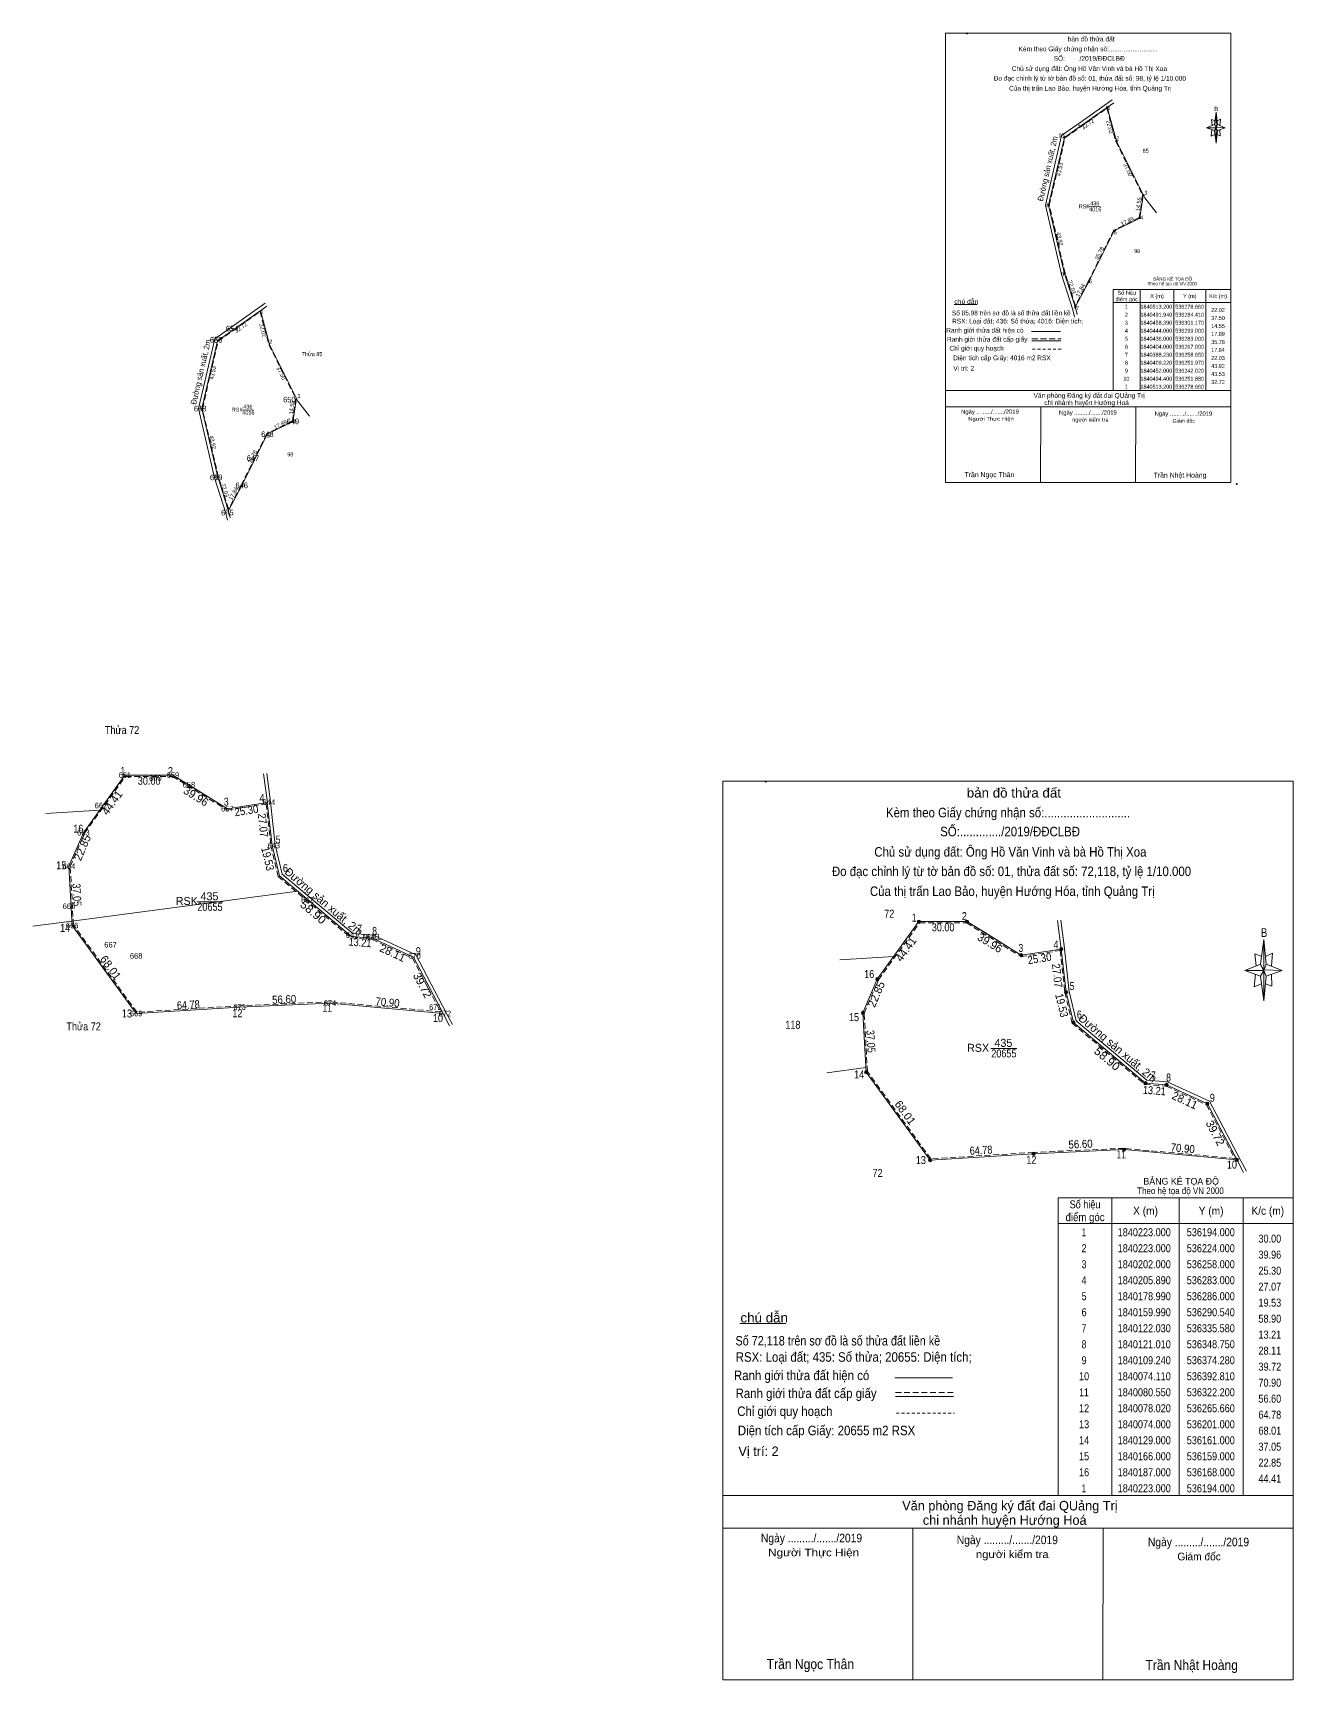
# Model space of a CAD drawing. Header units: metres. Extents: x 535588 to 538099, y 1839141 to 1840775.
# Drawn here: x 536136 to 536924, y 1839658 to 1840687 of the extents above; entities that cross this region are included whole.
import ezdxf
from ezdxf.enums import TextEntityAlignment as Align

# ---------------------------------------------------------------- set-up
doc = ezdxf.new("R2010")
doc.units = ezdxf.units.M
doc.header["$LTSCALE"] = 1.2
doc.header["$PDMODE"] = 32
doc.header["$PDSIZE"] = 0.6
doc.linetypes.add('MEDIUM_DASHED', pattern=[4.5, 3, -1.5])
doc.linetypes.add('SHORT_DASHED', pattern=[2.7, 1.5, -1.2])
for name, color, linetype, lineweight in [('1', 7, 'MEDIUM_DASHED', 13), ('11', 7, 'Continuous', 13), ('17', 7, 'Continuous', 13), ('44', 7, 'Continuous', 13), ('5', 7, 'Continuous', 13), ('6', 7, 'Continuous', 13), ('63', 7, 'Continuous', 13)]:
    doc.layers.add(name, color=color, linetype=linetype, lineweight=lineweight)
doc.layers.add('12', color=7, linetype='Continuous')

msp = doc.modelspace()

# ---------------------------------------------------------------- hatches: boundary and pattern name
at = {"layer": '44'}
for points in [[(536808.53, 1840640.26, 1), (536807.53, 1840640.26, 1)], [(536781.75, 1840621.46, 1), (536780.75, 1840621.46, 1)], [(536814.28, 1840619, 1), (536813.28, 1840619, 1)], [(536831.04, 1840585.45, 1), (536830.04, 1840585.45, 1)], [(536771.89, 1840579.06, 1), (536770.89, 1840579.06, 1)], [(536828.87, 1840571.06, 1), (536827.87, 1840571.06, 1)], [(536812.87, 1840563.06, 1), (536811.87, 1840563.06, 1)], [(536781.83, 1840536.32, 1), (536780.83, 1840536.32, 1)], [(536796.87, 1840531.06, 1), (536795.87, 1840531.06, 1)], [(536788.52, 1840515.29, 1), (536787.52, 1840515.29, 1)], [(536691.3, 1840131.41, 1), (536689.3, 1840131.41, 1)], [(536721.3, 1840131.41, 1), (536719.3, 1840131.41, 1)], [(536755.3, 1840110.41, 1), (536753.3, 1840110.41, 1)], [(536780.31, 1840114.26, 1), (536778.31, 1840114.26, 1)], [(536665.3, 1840095.41, 1), (536663.3, 1840095.41, 1)], [(536783.3, 1840087.4, 1), (536781.3, 1840087.4, 1)], [(536656.3, 1840074.41, 1), (536654.3, 1840074.41, 1)], [(536787.84, 1840068.4, 1), (536785.84, 1840068.4, 1)], [(536658.3, 1840037.41, 1), (536656.3, 1840037.41, 1)], [(536832.88, 1840030.44, 1), (536830.88, 1840030.44, 1)], [(536846.05, 1840029.42, 1), (536844.05, 1840029.42, 1)], [(536871.58, 1840017.65, 1), (536869.58, 1840017.65, 1)], [(536698.3, 1839982.41, 1), (536696.3, 1839982.41, 1)], [(536762.96, 1839986.43, 1), (536760.96, 1839986.43, 1)], [(536819.5, 1839988.96, 1), (536817.5, 1839988.96, 1)], [(536890.11, 1839982.52, 1), (536888.11, 1839982.52, 1)]]:
    msp.add_hatch(color=256, dxfattribs=at).paths.add_polyline_path(points)

# ---------------------------------------------------------------- linework, layer by layer
at = {"layer": '1'}
for points in [[(536807.79, 1840639.6), (536813.4, 1840618.86), (536830.13, 1840585.38), (536828.01, 1840571.32), (536812.07, 1840563.36), (536796.01, 1840531.24), (536788.11, 1840516.32), (536781.73, 1840536.39), (536771.8, 1840579.06), (536781.6, 1840621.22)], [(536278.42, 1840512.54), (536284.03, 1840491.8), (536300.76, 1840458.32), (536298.64, 1840444.26), (536282.7, 1840436.3), (536266.64, 1840404.18), (536258.74, 1840389.26), (536252.36, 1840409.33), (536242.43, 1840452), (536252.23, 1840494.16)], [(536194.41, 1840222.2), (536223.77, 1840222.2), (536257.83, 1840201.16), (536282.3, 1840204.97), (536285.21, 1840178.85), (536289.82, 1840159.55), (536335.26, 1840121.25), (536348.55, 1840120.22), (536373.7, 1840108.63), (536391.41, 1840075.04), (536322.22, 1840081.35), (536265.62, 1840078.82), (536201.39, 1840074.83), (536161.79, 1840129.28), (536159.81, 1840165.86), (536168.7, 1840186.6)], [(536690.71, 1840130.61), (536720.07, 1840130.61), (536754.13, 1840109.57), (536778.6, 1840113.38), (536781.51, 1840087.26), (536786.12, 1840067.96), (536831.56, 1840029.66), (536844.85, 1840028.63), (536870, 1840017.04), (536887.71, 1839983.45), (536818.52, 1839989.76), (536761.92, 1839987.23), (536697.69, 1839983.24), (536658.09, 1840037.69), (536656.11, 1840074.27), (536665, 1840095.01)]]:
    msp.add_lwpolyline(points, close=True, dxfattribs=at)
at = {"layer": '1', "linetype": 'Continuous'}
for points in [[(536194, 1840223), (536224, 1840223), (536258, 1840202), (536283, 1840205.89), (536286, 1840178.99), (536290.54, 1840159.99), (536335.58, 1840122.03), (536348.75, 1840121.01), (536374.28, 1840109.24), (536392.81, 1840074.11), (536322.2, 1840080.55), (536265.66, 1840078.02), (536201, 1840074), (536161, 1840129), (536159, 1840166), (536168, 1840187)], [(536690.3, 1840131.41), (536720.3, 1840131.41), (536754.3, 1840110.41), (536779.3, 1840114.3), (536782.3, 1840087.4), (536786.84, 1840068.4), (536831.88, 1840030.44), (536845.05, 1840029.42), (536870.58, 1840017.65), (536889.11, 1839982.52), (536818.5, 1839988.96), (536761.96, 1839986.43), (536697.3, 1839982.41), (536657.3, 1840037.41), (536655.3, 1840074.41), (536664.3, 1840095.41)]]:
    msp.add_lwpolyline(points, close=True, dxfattribs=at)
at = {"layer": '11'}
for p, q in [((536790.68, 1840629.06), (536790.06, 1840629.06)), ((536790.37, 1840629.37), (536790.37, 1840628.75)), ((536261.31, 1840502), (536260.69, 1840502)), ((536261, 1840502.31), (536261, 1840501.69))]:
    msp.add_line(p, q, dxfattribs=at)
at = {"layer": '17'}
for p, q in [((536712.33, 1840517.07), (536726.67, 1840517.07)), ((536706.96, 1840405.79), (536707, 1840453.13)), ((536766.36, 1840405.75), (536766.4, 1840453.09)), ((536825.76, 1840405.72), (536825.8, 1840453.07)), ((536578.43, 1839880.22), (536607.11, 1839880.22)), ((536567.69, 1839657.66), (536567.77, 1839752.34)), ((536686.49, 1839657.58), (536686.57, 1839752.26)), ((536805.29, 1839657.52), (536805.37, 1839752.22))]:
    msp.add_line(p, q, dxfattribs=at)
at = {"layer": '44'}
for p, q in [((536791.69, 1840631.21), (536811.1, 1840644.87)), ((536792.84, 1840629.57), (536812.08, 1840643.1)), ((536769.34, 1840579.07), (536779.48, 1840622.67)), ((536771.39, 1840579.06), (536781.25, 1840621.46)), ((536779.48, 1840622.67), (536791.69, 1840631.21)), ((536781.25, 1840621.46), (536792.84, 1840629.57)), ((536779.42, 1840535.69), (536769.34, 1840579.06)), ((536781.34, 1840536.28), (536771.39, 1840579.06)), ((536796.81, 1840578.27), (536803.7, 1840578.05)), ((536786.41, 1840513.75), (536779.41, 1840535.73)), ((536788.32, 1840514.36), (536781.33, 1840536.32)), ((536262.32, 1840504.15), (536281.73, 1840517.81)), ((536263.47, 1840502.51), (536282.71, 1840516.04)), ((536786.45, 1840513.63), (536787.52, 1840509.43)), ((536788.34, 1840514.31), (536789.24, 1840510.76)), ((536250.11, 1840495.61), (536262.32, 1840504.15)), ((536251.88, 1840494.4), (536263.47, 1840502.51)), ((536239.97, 1840452.01), (536250.11, 1840495.61)), ((536242.02, 1840452), (536251.88, 1840494.4)), ((536250.05, 1840408.63), (536239.97, 1840452)), ((536251.97, 1840409.22), (536242.02, 1840452)), ((536267.44, 1840451.21), (536274.33, 1840450.99)), ((536257.04, 1840386.69), (536250.04, 1840408.67)), ((536258.95, 1840387.3), (536251.96, 1840409.26)), ((536257.08, 1840386.57), (536258.15, 1840382.37)), ((536258.97, 1840387.25), (536259.87, 1840383.7)), ((536194, 1840223), (536224, 1840223)), ((536283.01, 1840205.87), (536280.68, 1840223.68)), ((536284.99, 1840206.13), (536282.66, 1840223.94)), ((536178.23, 1840201.16), (536144.55, 1840199.06)), ((536301.97, 1840150.36), (536160.85, 1840131.77)), ((536238.96, 1840143.84), (536255.13, 1840143.84)), ((536136.48, 1840128.56), (536160.85, 1840131.77)), ((536690.3, 1840131.41), (536720.3, 1840131.41)), ((536779.31, 1840114.28), (536776.98, 1840132.09)), ((536781.29, 1840114.54), (536778.96, 1840132.35)), ((536674.53, 1840109.57), (536640.85, 1840107.47)), ((536393.11, 1840073.54), (536396.9, 1840066.28)), ((536394.89, 1840074.46), (536398.75, 1840067.06)), ((536735.26, 1840052.25), (536751.43, 1840052.25)), ((536632.78, 1840036.97), (536657.15, 1840040.18)), ((536889.41, 1839981.95), (536893.2, 1839974.69)), ((536891.19, 1839982.87), (536895.05, 1839975.47))]:
    msp.add_line(p, q, dxfattribs=at)
for points in [[(536808.03, 1840640.26), (536813.78, 1840619), (536831.46, 1840583.62), (536838.7, 1840574.25)], [(536788.02, 1840515.29), (536796.37, 1840531.06), (536812.37, 1840563.06), (536828.37, 1840571.06), (536830.54, 1840585.45)], [(536278.66, 1840513.2), (536284.41, 1840491.94), (536302.09, 1840456.56), (536309.33, 1840447.19)], [(536258.65, 1840388.23), (536267, 1840404), (536283, 1840436), (536299, 1840444), (536301.17, 1840458.39)], [(536194, 1840223), (536168, 1840187), (536159, 1840166), (536161, 1840129), (536201, 1840074)], [(536283.01, 1840205.85), (536258, 1840202), (536234, 1840217), (536224, 1840223)], [(536393.11, 1840073.54), (536374.28, 1840109.24), (536348.75, 1840121.01), (536335.58, 1840122.03), (536290.54, 1840159.99), (536286, 1840178.99), (536283, 1840205.89)], [(536394.88, 1840074.47), (536375.73, 1840110.77), (536349.26, 1840122.98), (536336.38, 1840123.97), (536292.33, 1840161.1), (536287.97, 1840179.33), (536284.99, 1840206.11)], [(536690.3, 1840131.41), (536664.3, 1840095.41), (536655.3, 1840074.41), (536657.3, 1840037.41), (536697.3, 1839982.41)], [(536779.31, 1840114.26), (536754.3, 1840110.41), (536730.3, 1840125.41), (536720.3, 1840131.41)], [(536889.41, 1839981.95), (536870.58, 1840017.65), (536845.05, 1840029.42), (536831.88, 1840030.44), (536786.84, 1840068.4), (536782.3, 1840087.4), (536779.3, 1840114.3)], [(536891.18, 1839982.88), (536872.03, 1840019.18), (536845.56, 1840031.39), (536832.68, 1840032.38), (536788.63, 1840069.51), (536784.27, 1840087.74), (536781.29, 1840114.52)], [(536265.66, 1840078.02), (536322.2, 1840080.55), (536392.81, 1840074.11)], [(536761.96, 1839986.43), (536818.5, 1839988.96), (536889.11, 1839982.52)]]:
    msp.add_lwpolyline(points, dxfattribs=at)
for centre, radius in [((536808.03, 1840640.26), 0.5), ((536781.25, 1840621.46), 0.5), ((536813.78, 1840619), 0.5), ((536830.54, 1840585.45), 0.5), ((536771.39, 1840579.06), 0.5), ((536828.37, 1840571.06), 0.5), ((536812.37, 1840563.06), 0.5), ((536781.33, 1840536.32), 0.5), ((536796.37, 1840531.06), 0.5), ((536788.02, 1840515.29), 0.5), ((536690.3, 1840131.41), 1), ((536720.3, 1840131.41), 1), ((536754.3, 1840110.41), 1), ((536779.31, 1840114.26), 1), ((536664.3, 1840095.41), 1), ((536782.3, 1840087.4), 1), ((536655.3, 1840074.41), 1), ((536786.84, 1840068.4), 1), ((536657.3, 1840037.41), 1), ((536831.88, 1840030.44), 1), ((536845.05, 1840029.42), 1), ((536870.58, 1840017.65), 1), ((536697.3, 1839982.41), 1), ((536761.96, 1839986.43), 1), ((536818.5, 1839988.96), 1), ((536889.11, 1839982.52), 1)]:
    msp.add_circle(centre, radius, dxfattribs=at)
at = {"layer": '5'}
for p, q in [((536707, 1840405.79), (536707, 1840686.55)), ((536875.04, 1840629.42), (536876.03, 1840637.14)), ((536875.04, 1840625.66), (536870.09, 1840627.44)), ((536876.83, 1840625.66), (536876.03, 1840617.94)), ((536878.61, 1840622.49), (536876.63, 1840623.28)), ((536876.83, 1840629.42), (536881.78, 1840627.44)), ((536878.41, 1840626.25), (536878.61, 1840622.49)), ((536567.77, 1839657.66), (536567.77, 1840219.18)), ((536903.85, 1840104.92), (536905.83, 1840120.36)), ((536903.85, 1840097.4), (536893.95, 1840100.96)), ((536907.43, 1840097.4), (536905.83, 1840081.96)), ((536907.43, 1840104.92), (536917.33, 1840100.96)), ((536910.59, 1840098.58), (536910.99, 1840091.06)), ((536910.99, 1840091.06), (536907.03, 1840092.64))]:
    msp.add_line(p, q, dxfattribs=at)
for points in [[(536707, 1840686.55), (536885.2, 1840686.55), (536885.2, 1840405.79)], [(536875.44, 1840631.8), (536873.26, 1840632.59), (536873.66, 1840628.83)], [(536876.63, 1840631.8), (536878.81, 1840632.79), (536878.41, 1840628.83)], [(536876.03, 1840627.44), (536875.04, 1840629.42), (536870.09, 1840627.44)], [(536873.46, 1840626.25), (536873.06, 1840622.29), (536875.24, 1840623.28)], [(536876.03, 1840627.44), (536876.83, 1840625.66), (536881.78, 1840627.44)], [(536567.77, 1840219.18), (536924.17, 1840219.18), (536924.17, 1839657.66)], [(536904.65, 1840109.68), (536900.29, 1840111.26), (536901.09, 1840103.74)], [(536907.03, 1840109.68), (536911.39, 1840111.66), (536910.59, 1840103.74)], [(536905.83, 1840100.96), (536903.85, 1840104.92), (536893.95, 1840100.96)], [(536900.69, 1840098.58), (536899.89, 1840090.66), (536904.25, 1840092.64)], [(536905.83, 1840100.96), (536907.43, 1840097.4), (536917.33, 1840100.96)]]:
    msp.add_lwpolyline(points, dxfattribs=at)
for points in [[(536876.03, 1840637.14), (536876.83, 1840629.42), (536876.03, 1840627.44)], [(536876.03, 1840627.44), (536870.09, 1840627.44), (536875.04, 1840629.42), (536876.83, 1840625.66), (536881.78, 1840627.44), (536876.03, 1840627.64)], [(536876.03, 1840627.44), (536876.03, 1840617.94), (536875.04, 1840625.66)], [(536905.83, 1840120.36), (536907.43, 1840104.92), (536905.83, 1840100.96)], [(536905.83, 1840100.96), (536893.95, 1840100.96), (536903.85, 1840104.92), (536907.43, 1840097.4), (536917.33, 1840100.96), (536905.83, 1840101.36)], [(536905.83, 1840100.96), (536905.83, 1840081.96), (536903.85, 1840097.4)]]:
    msp.add_lwpolyline(points, close=True, dxfattribs=at)
for p in [(536720.41, 1840686.42), (536594.59, 1840218.92)]:
    msp.add_point(p, dxfattribs=at)
at = {"layer": '6'}
for p, q in [((536760.69, 1840500.16), (536778.79, 1840500.16)), ((536760.97, 1840494.36), (536779.06, 1840494.36)), ((536707, 1840463.34), (536885.2, 1840463.34)), ((536706.96, 1840453.13), (536885.16, 1840453.13)), ((536885.16, 1840405.79), (536706.96, 1840405.79)), ((536675.15, 1839846.4), (536711.35, 1839846.4)), ((536675.71, 1839834.8), (536711.89, 1839834.8)), ((536567.77, 1839772.76), (536924.17, 1839772.76)), ((536567.69, 1839752.34), (536924.09, 1839752.34)), ((536924.09, 1839657.66), (536567.69, 1839657.66))]:
    msp.add_line(p, q, dxfattribs=at)
at = {"layer": '6', "linetype": 'MEDIUM_DASHED'}
for p, q in [((536760.97, 1840495.59), (536779.19, 1840495.59)), ((536675.71, 1839837.26), (536712.15, 1839837.26))]:
    msp.add_line(p, q, dxfattribs=at)
at = {"layer": '6'}
msp.add_point((536888.95, 1840404.82), dxfattribs=at)
at = {"layer": '63'}
for p, q in [((536828.6, 1840526.34), (536828.6, 1840463.34)), ((536849.6, 1840526.34), (536849.6, 1840463.34)), ((536869.6, 1840526.34), (536869.6, 1840463.34)), ((536811.8, 1840518.34), (536885.2, 1840518.34)), ((536810.97, 1839958.76), (536810.97, 1839772.76)), ((536852.97, 1839958.76), (536852.97, 1839772.76)), ((536892.97, 1839958.76), (536892.97, 1839772.76)), ((536777.37, 1839942.76), (536924.17, 1839942.76))]:
    msp.add_line(p, q, dxfattribs=at)
at = {"layer": '63', "linetype": 'SHORT_DASHED'}
for p, q in [((536761.22, 1840489.15), (536779.43, 1840489.15)), ((536676.21, 1839824.38), (536712.63, 1839824.38))]:
    msp.add_line(p, q, dxfattribs=at)
at = {"layer": '63'}
for points in [[(536811.8, 1840526.34), (536885.2, 1840526.34), (536885.2, 1840463.34), (536811.8, 1840463.34)], [(536777.37, 1839958.76), (536924.17, 1839958.76), (536924.17, 1839772.76), (536777.37, 1839772.76)]]:
    msp.add_lwpolyline(points, close=True, dxfattribs=at)

# ---------------------------------------------------------------- texts
at = {"layer": '1'}
for s, width, p in [('85', 0.8, (536832.05, 1840611.82)), ('436', 0.85, (536800.19, 1840578.99)), ('RSK', 0.9, (536793.67, 1840577.09)), ('4016', 0.85, (536800.54, 1840575.28)), ('98', 0.8, (536826.73, 1840549.22)), ('Thửa 85', 0.85, (536310.97, 1840484.76)), ('RSK', 0.9, (536264.3, 1840450.03)), ('4016', 0.85, (536271.17, 1840448.22)), ('436', 0.85, (536270.82, 1840451.93)), ('98', 0.8, (536297.36, 1840422.16))]:
    msp.add_text(s, height=2.5, dxfattribs=dict(at, width=width)).set_placement(p, align=Align.CENTER)
at = {"layer": '12'}
for s, p in [('654', (536261, 1840500.25)), ('655', (536251, 1840493.25)), ('650', (536296.775, 1840455.84)), ('658', (536241, 1840450.25)), ('648', (536283, 1840434.25)), ('649', (536299, 1840442.25)), ('647', (536274, 1840419.25)), ('659', (536251, 1840407.25)), ('646', (536267, 1840402.25)), ('645', (536258, 1840385.25)), ('660', (536212.995, 1840219.25)), ('659', (536224, 1840221.25)), ('658', (536234, 1840215.25)), ('662', (536179, 1840202.25)), ('657', (536258, 1840200.25)), ('644', (536284, 1840204.25)), ('663', (536168, 1840185.25)), ('643', (536287, 1840177.25)), ('664', (536159, 1840164.25)), ('665', (536159, 1840139.25)), ('642', (536308, 1840143.25)), ('666', (536161, 1840127.25)), ('667', (536185, 1840115.25)), ('NULL ', (536348.995, 1840120.25)), ('640', (536348.995, 1840120.25)), ('668', (536201, 1840108.25)), ('670', (536374.995, 1840108.25)), ('673', (536265.66, 1840076.27)), ('674', (536322.2, 1840078.8)), ('669', (536201, 1840072.25)), ('672', (536394, 1840072.25))]:
    msp.add_text(s, height=3.5, dxfattribs=at).set_placement(p, align=Align.CENTER)
at = {"layer": '12', "width": 0.9}
for s, p in [('661', (536193.995, 1840221.25)), ('641', (536335.995, 1840121.25)), ('671', (536387.995, 1840076.25))]:
    msp.add_text(s, height=3.5, dxfattribs=at).set_placement(p, align=Align.CENTER)
at = {"layer": '44', "width": 0.85}
for p in [(536772.468, 1840601.539), (536243.098, 1840474.479)]:
    msp.add_text('Đường sản xuất, 2m', height=3.5, rotation=76.905, dxfattribs=at).set_placement(p, align=Align.CENTER)
at = {"layer": '44'}
for p in [(536316.738, 1840141.985), (536813.028, 1840050.395)]:
    msp.add_text('Đường sản xuất, 2m', height=5, rotation=319.713, dxfattribs=at).set_placement(p, align=Align.CENTER)
for s, p in [('435', (536246.83, 1840144.76)), ('RSK', (536232.655, 1840141.84)), ('435', (536743.12, 1840053.17)), ('RSX', (536727.29, 1840050.08))]:
    msp.add_text(s, height=5, dxfattribs=at).set_placement(p, align=Align.CENTER)
at = {"layer": '5'}
for s, height, width, p in [('bản đồ thửa đất', 2.97, 1.05, (536797.94, 1840681.43)), ('Kèm theo Giấy chứng nhận số:...........................', 2.97, 0.9, (536796.125, 1840675.26)), ('SỐ:        /2019/ĐĐCLBĐ', 2.97, 0.95, (536796.77, 1840669.33)), ('Chủ sử dụng đất: Ông Hồ Văn Vinh và bà Hồ Thị Xoa', 2.97, 0.9, (536796.84, 1840662.98)), ('Đo đạc chỉnh lý từ tờ bản đồ số: 01, thửa đất số: 98, tỷ lệ 1/10.000 ', 2.97, 0.9, (536797.7, 1840656.9)), ('Của thị trấn Lao Bảo, huyện Hướng Hóa, tỉnh Quảng Trị', 2.97, 0.9, (536797.43, 1840650.69)), ('B', 2.728, 0.8, (536876.175, 1840637.89)), ('bản đồ thửa đất', 5.94, 1.05, (536749.65, 1840208.94)), ('Kèm theo Giấy chứng nhận số:...........................', 5.94, 0.9, (536746.01, 1840196.6)), ('SỐ:............./2019/ĐĐCLBĐ', 5.94, 0.9, (536747.3, 1840184.74)), ('Chủ sử dụng đất: Ông Hồ Văn Vinh và bà Hồ Thị Xoa', 5.94, 0.9, (536747.46, 1840172.04)), ('Đo đạc chỉnh lý từ tờ bản đồ số: 01, thửa đất số: 72,118, tỷ lệ 1/10.000 ', 5.94, 0.9, (536749.165, 1840159.88)), ('Của thị trấn Lao Bảo, huyện Hướng Hóa, tỉnh Quảng Trị', 5.94, 0.9, (536748.64, 1840147.46)), ('B', 5.455, 0.8, (536906.11, 1840121.86))]:
    msp.add_text(s, height=height, dxfattribs=dict(at, width=width)).set_placement(p, align=Align.CENTER)
at = {"layer": '6'}
for s, height, width, p in [('Theo hệ tọa độ VN 2000', 2.062, 0.9, (536848.7, 1840529.02)), ('chú dẫn', 2.97, 1.05, (536719.91, 1840517.44)), ('Ranh giới thửa đất hiện có ', 2.97, 0.9, (536732.095, 1840499.43)), ('Ranh giới thửa đất cấp giấy', 2.97, 0.9, (536733.01, 1840493.81)), ('Chỉ giới quy hoạch', 2.97, 0.9, (536726.355, 1840488.22)), ('Ngày ........./......./2019', 2.67, 0.9, (536734.7, 1840448.75)), ('Người Thực Hiện', 2.38, 1.15, (536735.36, 1840444.38)), ('Ngày ........./......./2019', 2.67, 0.9, (536795.9, 1840448.18)), ('người kiểm tra', 2.376, 1.1, (536797.45, 1840443.83)), ('Ngày ........./......./2019', 2.67, 0.9, (536855.64, 1840447.52)), ('Trần Ngọc Thân', 3.14, 0.9, (536734.34, 1840409.15)), ('Trần Nhật Hoàng', 3.128, 0.9, (536853.52, 1840408.85)), ('Theo hệ tọa độ VN 2000', 4.125, 0.9, (536853.83, 1839961.2)), ('chú dẫn', 5.94, 1.05, (536593.58, 1839880.96)), ('Ranh giới thửa đất hiện có ', 5.94, 0.9, (536617.97, 1839844.94)), ('Ranh giới thửa đất cấp giấy', 5.94, 0.9, (536619.78, 1839833.7)), ('Chỉ giới quy hoạch', 5.94, 0.9, (536606.49, 1839822.52)), ('Ngày ........./......./2019', 5.34, 0.9, (536623.16, 1839743.58)), ('Ngày ........./......./2019', 5.34, 0.9, (536745.58, 1839742.44)), ('Ngày ........./......./2019', 5.34, 0.9, (536865.06, 1839741.12)), ('Người Thực Hiện', 4.76, 1.15, (536624.49, 1839734.84)), ('người kiểm tra', 4.752, 1.1, (536748.67, 1839733.74)), ('Trần Ngọc Thân', 6.28, 0.9, (536622.45, 1839664.38)), ('Trần Nhật Hoàng', 6.257, 0.9, (536860.82, 1839663.78))]:
    msp.add_text(s, height=height, dxfattribs=dict(at, width=width)).set_placement(p, align=Align.CENTER)
for s, height, p in [('BẢNG KÊ TỌA ĐỘ', 2.062, (536848.895, 1840531.98)), (' Văn phòng Đăng ký đất đai QUảng Trị', 2.97, (536796.14, 1840458.72)), ('chi nhánh huyện Hướng Hoá', 2.97, (536795.085, 1840454.22)), ('Giám đốc', 2.376, (536855.83, 1840443.13)), ('BẢNG KÊ TỌA ĐỘ', 4.125, (536854.23, 1839967.12)), (' Văn phòng Đăng ký đất đai QUảng Trị', 5.94, (536746.06, 1839763.52)), ('chi nhánh huyện Hướng Hoá', 5.94, (536743.93, 1839754.52)), ('Giám đốc', 4.752, (536865.44, 1839732.34))]:
    msp.add_text(s, height=height, dxfattribs=at).set_placement(p, align=Align.CENTER)
for s, height, width, p in [('Số 85,98 trên sơ đồ là số thửa đất liền kề', 2.97, 0.85, (536710.94, 1840510.25)), ('RSX: Loại đất; 436: Số thửa; 4016: Diện tích;', 2.97, 0.9, (536711, 1840505.17)), ('Diện tích cấp Giấy: 4016 m2 RSX', 2.97, 0.9, (536711.68, 1840482.21)), ('Số 72,118 trên sơ đồ là số thửa đất liền kề', 5.94, 0.85, (536575.66, 1839866.58)), ('RSX: Loại đất; 435: Số thửa; 20655: Diện tích;', 5.94, 0.9, (536575.78, 1839856.42)), ('Diện tích cấp Giấy: 20655 m2 RSX', 5.94, 0.9, (536577.12, 1839810.5))]:
    msp.add_text(s, height=height, dxfattribs=dict(at, width=width)).set_placement(p)
for height, p in [(2.97, (536711.84, 1840475.71)), (5.94, (536577.46, 1839797.5))]:
    msp.add_text('Vị trí: 2', height=height, dxfattribs=at).set_placement(p)
at = {"layer": '63'}
for s, height, rotation, width, p in [('32.72', 2.5, 35.069, 1.05, (536796.587, 1840628.698)), ('22.02', 2.5, 285.134, 0.95, (536808.394, 1840627.716)), ('43.53', 2.5, 76.909, 0.9, (536779.524, 1840601.157)), ('14.55', 2.5, 81.424, 0.9, (536828.792, 1840579.529)), ('43.92', 2.5, 283.093, 0.95, (536777.117, 1840557.728)), ('22.03', 2.5, 287.654, 0.95, (536784.802, 1840527.574)), ('32.72', 2.5, 35.069, 1.05, (536267.212, 1840501.635)), ('22.02', 2.5, 285.134, 0.95, (536279.025, 1840500.651)), ('43.53', 2.5, 76.909, 0.9, (536250.154, 1840474.097)), ('14.55', 2.5, 81.424, 0.9, (536299.422, 1840452.469)), ('43.92', 2.5, 283.093, 0.95, (536247.747, 1840430.668)), ('22.03', 2.5, 287.654, 0.95, (536255.432, 1840400.514)), ('25.30', 5, 8.844, 0.9, (536270.266, 1840198.367)), ('27.07', 5, 276.364, 0.9, (536277.807, 1840191.337)), ('19.53', 5, 283.439, 0.9, (536280.867, 1840170.141)), ('37.05', 5, 273.094, 0.85, (536161.505, 1840148.05)), ('58.90', 5, 319.876, 1.1, (536310.014, 1840135.394)), ('13.21', 5, 355.571, 0.85, (536340.772, 1840115.935)), ('25.30', 5, 8.844, 0.9, (536766.061, 1840105.948)), ('27.07', 5, 276.364, 0.9, (536774.257, 1840097.417)), ('19.53', 5, 283.439, 0.9, (536777.158, 1840078.546)), ('64.78', 5, 3.558, 0.85, (536233.755, 1840076.965)), ('56.60', 5, 2.562, 0.9, (536293.623, 1840080.38)), ('70.90', 5, 354.789, 0.9, (536357.928, 1840078.539)), ('37.05', 5, 273.094, 0.85, (536657.795, 1840056.46)), ('58.90', 5, 319.876, 1.1, (536806.304, 1840043.804)), ('13.21', 5, 355.571, 0.85, (536837.252, 1840023.385)), ('56.60', 5, 2.562, 0.9, (536791.433, 1839989.93)), ('64.78', 5, 3.558, 0.85, (536729.27, 1839986.135)), ('70.90', 5, 354.789, 0.9, (536854.978, 1839987.329))]:
    msp.add_text(s, height=height, rotation=rotation, dxfattribs=dict(at, width=width)).set_placement(p, align=Align.CENTER)
for s, height, width, p in [(' 1', 2.5, 0.75, (536809.94, 1840638.48)), (' 10', 2.5, 0.85, (536781.25, 1840621.46)), (' 2', 2.5, 0.85, (536815.48, 1840619.61)), (' 9', 2.5, 0.85, (536771.08, 1840578.17)), (' 3', 2.5, 0.8, (536833.06, 1840585.58)), (' 4', 2.5, 0.85, (536830.68, 1840570.14)), (' 5', 2.5, 0.8, (536813.94, 1840560.87)), (' 8', 2.5, 0.8, (536781.06, 1840534.7)), (' 6', 2.5, 0.85, (536798.66, 1840530.29)), (' 1', 2.5, 0.75, (536280.57, 1840511.42)), (' 7', 2.5, 0.8, (536790.45, 1840513.66)), ('37.50', 2.5, 0.85, (536881.5, 1840507.39)), ('22.02', 2.5, 0.85, (536881.5, 1840512.39)), ('14.55', 2.5, 0.85, (536881.5, 1840502.39)), ('17.89', 2.5, 0.85, (536881.5, 1840497.39)), (' 10', 2.5, 0.85, (536251.88, 1840494.4)), (' 2', 2.5, 0.85, (536286.11, 1840492.55)), ('35.78', 2.5, 0.85, (536881.5, 1840492.39)), ('17.84', 2.5, 0.85, (536881.5, 1840487.39)), ('43.92', 2.5, 0.85, (536881.5, 1840477.39)), ('22.03', 2.5, 0.85, (536881.5, 1840482.39)), ('43.53', 2.5, 0.85, (536881.5, 1840472.39)), ('32.72', 2.5, 0.85, (536881.5, 1840467.39)), (' 3', 2.5, 0.8, (536303.69, 1840458.52)), (' 9', 2.5, 0.85, (536241.71, 1840451.11)), (' 5', 2.5, 0.8, (536284.57, 1840433.81)), (' 4', 2.5, 0.85, (536300.84, 1840442.7)), (' 8', 2.5, 0.8, (536251.69, 1840407.64)), (' 6', 2.5, 0.85, (536268.91, 1840403.04)), (' 7', 2.5, 0.8, (536258.65, 1840388.23)), (' 1', 5, 0.75, (536194, 1840223)), (' 2', 5, 0.85, (536224, 1840223)), (' 4', 5, 0.85, (536281.21, 1840206.16)), (' 3', 5, 0.8, (536258.82, 1840203.91)), (' 16', 5, 0.85, (536168, 1840187)), (' 5', 5, 0.8, (536291.2, 1840180.22)), (' 15', 5, 0.85, (536157.35, 1840164.08)), (' 6', 5, 0.85, (536295.88, 1840162.45)), (' 14', 5, 0.85, (536159.81, 1840125.02)), (' 7', 5, 0.8, (536342.15, 1840124.49)), (' 8', 5, 0.8, (536351.55, 1840123.13)), (' 1', 5, 0.75, (536688.66, 1840131.5)), (' 2', 5, 0.85, (536720.29, 1840132.36)), (' 3', 5, 0.8, (536755.49, 1840112.51)), (' 4', 5, 0.85, (536777.5, 1840114.57)), (' 9', 5, 0.85, (536379, 1840110.47)), (' 16', 5, 0.85, (536662.38, 1840096.17)), (' 5', 5, 0.8, (536787.49, 1840088.63)), (' 13', 5, 0.85, (536198.39, 1840071.53)), (' 12', 5, 0.85, (536267.44, 1840071.71)), (' 11', 5, 0.8, (536323.43, 1840075.06)), (' 6', 5, 0.85, (536792.17, 1840070.86)), (' 10', 5, 0.85, (536392.82, 1840068.69)), (' 15', 5, 0.85, (536652.87, 1840069.24)), (' 14', 5, 0.85, (536656.1, 1840033.43)), (' 7', 5, 0.8, (536838.44, 1840032.9)), (' 8', 5, 0.8, (536847.84, 1840031.54)), (' 9', 5, 0.85, (536875.29, 1840018.88)), (' 13', 5, 0.85, (536694.68, 1839979.94)), (' 12', 5, 0.85, (536763.73, 1839980.12)), (' 11', 5, 0.8, (536819.72, 1839983.47)), (' 10', 5, 0.85, (536889.11, 1839977.1)), ('30.00', 5, 0.85, (536916.75, 1839930.85)), ('39.96', 5, 0.85, (536916.75, 1839920.85)), ('25.30', 5, 0.85, (536916.75, 1839910.85)), ('27.07', 5, 0.85, (536916.75, 1839900.85)), ('19.53', 5, 0.85, (536916.75, 1839890.85)), ('58.90', 5, 0.85, (536916.75, 1839880.85)), ('13.21', 5, 0.85, (536916.75, 1839870.85)), ('28.11', 5, 0.85, (536916.75, 1839860.85)), ('39.72', 5, 0.85, (536916.75, 1839850.85)), ('70.90', 5, 0.85, (536916.75, 1839840.85)), ('56.60', 5, 0.85, (536916.75, 1839830.85)), ('64.78', 5, 0.85, (536916.75, 1839820.85)), ('68.01', 5, 0.85, (536916.75, 1839810.85)), ('37.05', 5, 0.85, (536916.75, 1839800.85)), ('22.85', 5, 0.85, (536916.75, 1839790.85)), ('44.41', 5, 0.85, (536916.75, 1839780.85))]:
    msp.add_text(s, height=height, dxfattribs=dict(at, width=width)).set_placement(p, align=Align.RIGHT)
for s, height, rotation, p in [('37.50', 2.5, 296.545, (536819.841, 1840600.634)), ('17.89', 2.5, 26.565, (536821.126, 1840567.953)), ('35.78', 2.5, 63.435, (536804.243, 1840548.446)), ('17.84', 2.5, 62.099, (536792.289, 1840525.335)), ('37.50', 2.5, 296.545, (536290.471, 1840473.574)), ('17.89', 2.5, 26.565, (536291.756, 1840440.893)), ('35.78', 2.5, 63.435, (536274.873, 1840421.386)), ('17.84', 2.5, 62.099, (536262.919, 1840398.275)), ('44.41', 5, 54.162, (536187.95, 1840204.261)), ('39.96', 5, 328.299, (536237.096, 1840207.576)), ('22.85', 5, 66.801, (536169.669, 1840176.65)), ('28.11', 5, 335.249, (536360.293, 1840109.621)), ('44.41', 5, 54.162, (536684.24, 1840112.671)), ('39.96', 5, 328.299, (536733.386, 1840115.986)), ('68.01', 5, 306.027, (536183.022, 1840101.255)), ('39.72', 5, 297.81, (536377.773, 1840090.501)), ('22.85', 5, 66.801, (536665.959, 1840085.06)), ('28.11', 5, 335.249, (536855.433, 1840017.451)), ('68.01', 5, 306.027, (536679.692, 1840010.615)), ('39.72', 5, 297.81, (536873.29, 1839998.146))]:
    msp.add_text(s, height=height, rotation=rotation, dxfattribs=at).set_placement(p, align=Align.CENTER)
for s, height, width, p in [('điểm góc', 2.5, 0.9, (536820.2, 1840519.09)), ('Số hiệu', 2.5, 0.85, (536820.2, 1840523.09)), ('X (m)', 2.5, 0.95, (536839.1, 1840521.09)), ('Y (m)', 2.5, 0.95, (536859.595, 1840521.09)), ('K/c (m)', 2.5, 0.95, (536877.3, 1840521.09)), (' 2', 2.5, 0.85, (536819.5, 1840509.39)), (' 1', 2.5, 0.75, (536819.495, 1840514.39)), ('1840513.200', 2.5, 0.85, (536838.7, 1840514.39)), ('1840491.940', 2.5, 0.85, (536838.7, 1840509.39)), ('536278.660', 2.5, 0.85, (536859.505, 1840514.39)), ('536284.410', 2.5, 0.85, (536859.505, 1840509.39)), (' 4', 2.5, 0.85, (536819.495, 1840499.39)), (' 3', 2.5, 0.8, (536819.5, 1840504.39)), ('1840458.390', 2.5, 0.85, (536838.7, 1840504.39)), ('1840444.000', 2.5, 0.85, (536838.7, 1840499.39)), ('536301.170', 2.5, 0.85, (536859.505, 1840504.39)), ('536299.000', 2.5, 0.85, (536859.505, 1840499.39)), (' 5', 2.5, 0.8, (536819.5, 1840494.39)), (' 6', 2.5, 0.85, (536819.5, 1840489.39)), ('1840436.000', 2.5, 0.85, (536838.7, 1840494.39)), ('1840404.000', 2.5, 0.85, (536838.7, 1840489.39)), ('536283.000', 2.5, 0.85, (536859.505, 1840494.39)), ('536267.000', 2.5, 0.85, (536859.505, 1840489.39)), (' 8', 2.5, 0.8, (536819.5, 1840479.39)), (' 7', 2.5, 0.8, (536819.5, 1840484.39)), ('1840388.230', 2.5, 0.85, (536838.7, 1840484.39)), ('1840409.220', 2.5, 0.85, (536838.7, 1840479.39)), ('536258.650', 2.5, 0.85, (536859.505, 1840484.39)), ('536251.970', 2.5, 0.85, (536859.505, 1840479.39)), (' 10', 2.5, 0.85, (536819.495, 1840469.39)), (' 9', 2.5, 0.85, (536819.495, 1840474.39)), ('1840452.000', 2.5, 0.85, (536838.7, 1840474.39)), ('1840494.400', 2.5, 0.85, (536838.7, 1840469.39)), ('1840513.200', 2.5, 0.85, (536838.7, 1840464.39)), ('536242.020', 2.5, 0.85, (536859.505, 1840474.39)), ('536251.880', 2.5, 0.85, (536859.505, 1840469.39)), ('536278.660', 2.5, 0.85, (536859.505, 1840464.39)), (' 1', 2.5, 0.75, (536819.495, 1840464.39)), ('Thửa 72', 5, 0.85, (536192.185, 1840248.67)), ('30.00', 5, 0.85, (536209.13, 1840216.96)), ('20655', 5, 0.85, (536247.125, 1840138.18)), ('72', 5, 0.85, (536671.73, 1840133.86)), ('30.00', 5, 0.85, (536705.42, 1840125.37)), ('Thửa 72', 5, 0.85, (536168.175, 1840063.47)), ('118', 5, 0.85, (536611.495, 1840064.48)), ('20655', 5, 0.85, (536743.415, 1840046.59)), ('72', 5, 0.85, (536664.46, 1839971.88)), ('Số hiệu', 5, 0.85, (536794.145, 1839952.25)), ('X (m)', 5, 0.95, (536831.95, 1839948.25)), ('Y (m)', 5, 0.95, (536872.95, 1839948.25)), ('K/c (m)', 5, 0.95, (536908.355, 1839948.25)), ('điểm góc', 5, 0.9, (536794.155, 1839944.25)), (' 1', 5, 0.75, (536792.75, 1839934.85)), ('1840223.000', 5, 0.85, (536831.15, 1839934.85)), ('536194.000', 5, 0.85, (536872.745, 1839934.85)), (' 2', 5, 0.85, (536792.75, 1839924.85)), ('1840223.000', 5, 0.85, (536831.15, 1839924.85)), ('536224.000', 5, 0.85, (536872.745, 1839924.85)), (' 3', 5, 0.8, (536792.755, 1839914.85)), ('1840202.000', 5, 0.85, (536831.15, 1839914.85)), ('536258.000', 5, 0.85, (536872.745, 1839914.85)), (' 4', 5, 0.85, (536792.75, 1839904.85)), ('1840205.890', 5, 0.85, (536831.15, 1839904.85)), ('536283.000', 5, 0.85, (536872.745, 1839904.85)), (' 5', 5, 0.8, (536792.755, 1839894.85)), ('1840178.990', 5, 0.85, (536831.15, 1839894.85)), ('536286.000', 5, 0.85, (536872.745, 1839894.85)), (' 6', 5, 0.85, (536792.755, 1839884.85)), ('1840159.990', 5, 0.85, (536831.15, 1839884.85)), ('536290.540', 5, 0.85, (536872.745, 1839884.85)), (' 7', 5, 0.8, (536792.75, 1839874.85)), ('1840122.030', 5, 0.85, (536831.15, 1839874.85)), ('536335.580', 5, 0.85, (536872.745, 1839874.85)), (' 9', 5, 0.85, (536792.75, 1839854.85)), (' 8', 5, 0.8, (536792.75, 1839864.85)), ('1840121.010', 5, 0.85, (536831.15, 1839864.85)), ('1840109.240', 5, 0.85, (536831.15, 1839854.85)), ('536348.750', 5, 0.85, (536872.745, 1839864.85)), ('536374.280', 5, 0.85, (536872.745, 1839854.85)), (' 10', 5, 0.85, (536792.745, 1839844.85)), ('1840074.110', 5, 0.85, (536831.15, 1839844.85)), ('536392.810', 5, 0.85, (536872.745, 1839844.85)), (' 11', 5, 0.8, (536792.745, 1839834.85)), ('1840080.550', 5, 0.85, (536831.15, 1839834.85)), ('536322.200', 5, 0.85, (536872.745, 1839834.85)), (' 12', 5, 0.85, (536792.755, 1839824.85)), ('1840078.020', 5, 0.85, (536831.15, 1839824.85)), ('536265.660', 5, 0.85, (536872.745, 1839824.85)), (' 13', 5, 0.85, (536792.75, 1839814.85)), ('1840074.000', 5, 0.85, (536831.15, 1839814.85)), ('536201.000', 5, 0.85, (536872.745, 1839814.85)), (' 14', 5, 0.85, (536792.745, 1839804.85)), ('1840129.000', 5, 0.85, (536831.15, 1839804.85)), ('536161.000', 5, 0.85, (536872.745, 1839804.85)), (' 15', 5, 0.85, (536792.75, 1839794.85)), ('1840166.000', 5, 0.85, (536831.15, 1839794.85)), ('536159.000', 5, 0.85, (536872.745, 1839794.85)), (' 16', 5, 0.85, (536792.75, 1839784.85)), ('1840187.000', 5, 0.85, (536831.15, 1839784.85)), ('536168.000', 5, 0.85, (536872.745, 1839784.85)), (' 1', 5, 0.75, (536792.75, 1839774.85)), ('1840223.000', 5, 0.85, (536831.15, 1839774.85)), ('536194.000', 5, 0.85, (536872.745, 1839774.85))]:
    msp.add_text(s, height=height, dxfattribs=dict(at, width=width)).set_placement(p, align=Align.CENTER)

doc.saveas('drawing.dxf')
